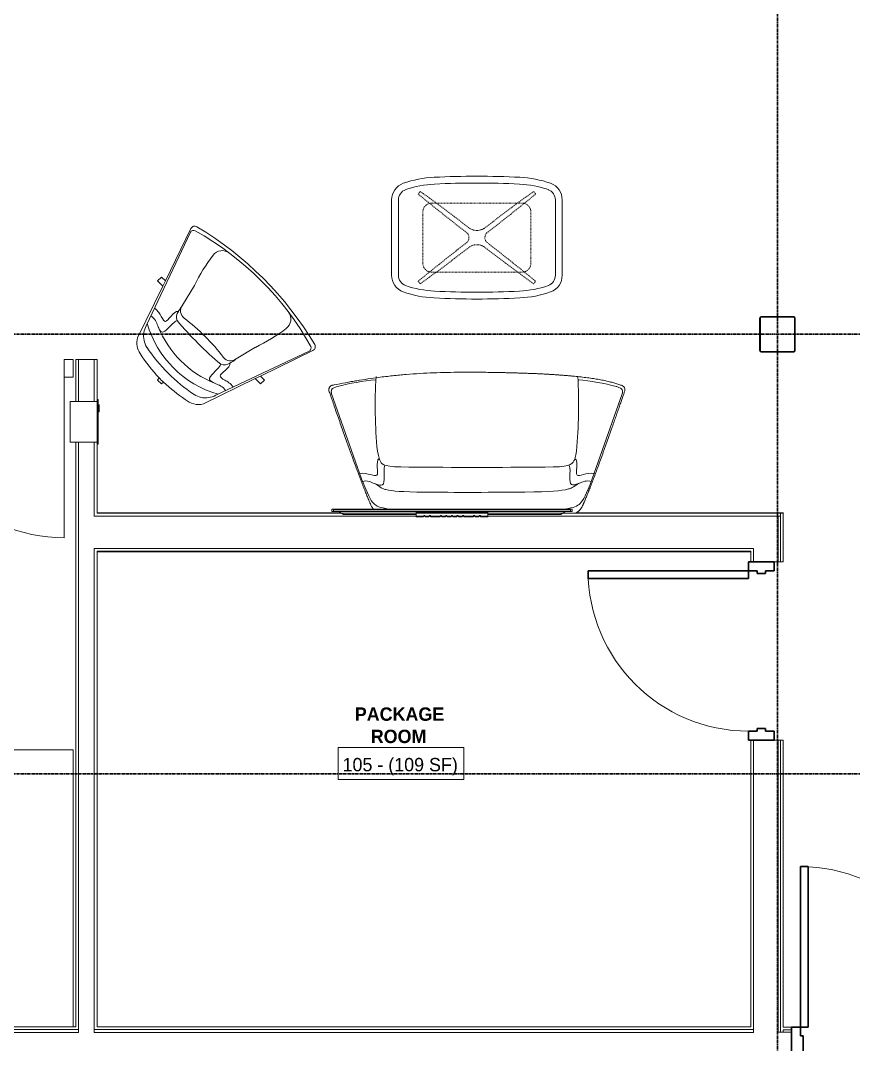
# Model space of a CAD drawing. Header units: inches. Extents: x -4093 to -1777, y 9773 to 12264.
# Drawn here: x -3651.1 to -3464.3, y 11126.5 to 11356.2 of the extents above; entities that cross this region are included whole.
import ezdxf

# ---------------------------------------------------------------- set-up
doc = ezdxf.new("R2010")
doc.units = ezdxf.units.IN
doc.header["$MEASUREMENT"] = 0
doc.linetypes.add('Dash', pattern=[0.25, 0.125, -0.125])
doc.linetypes.add('Grid Line 1_2_', pattern=[0.875, 0.5, -0.125, 0.125, -0.125])
for name, color, linetype, lineweight in [('0-1', 7, 'Continuous', 5), ('0-2', 7, 'Continuous', 9), ('A-AREA-IDEN', 2, 'Continuous', 9), ('A-DOOR-1', 7, 'Continuous', 9), ('A-DOOR-2', 10, 'Continuous', 30), ('A-DOOR-FRAM-1', 10, 'Continuous', 30), ('A-GENM-1', 7, 'Continuous', 9), ('A-GLAZ-CWMG-1', 7, 'Continuous', 9), ('A-WALL-1', 7, 'Continuous', 9), ('A-WALL-2', 250, 'Continuous', 18), ('E-FIRE-1', 7, 'Continuous', 9), ('I-FURN-1', 7, 'Continuous', 9), ('I-FURN-HDLN-1', 7, 'Dash', 9), ('I-WALL-1', 7, 'Continuous', 9), ('S-COLS-1', 7, 'Continuous', 9), ('S-GRID-1', 1, 'Grid Line 1_2_', 30)]:
    doc.layers.add(name, color=color, linetype=linetype, lineweight=lineweight)
doc.styles.add('Century Gothic', font='ufonts.com_century-gothic.ttf', dxfattribs={"height": 3})
doc.styles.add('Century Gothic_B', font='GOTHICB.TTF', dxfattribs={"height": 3})

# ---------------------------------------------------------------- blocks, each defined once
blk = doc.blocks.new('Basic Wall _ INT - W8BØF - _5_8 GYP - 2X8 WOOD_BATT_ - 5_8 GYP_ - ___-2320913-BACKGROUND - 1ST FLOOR')
at = {"layer": 'I-WALL-1'}
blk.add_line((-3633.95, 11237.01), (-3487.3, 11237.01), dxfattribs=at)
blk = doc.blocks.new('Basic Wall _ INT - W8BØF - _5_8 GYP - 2X8 WOOD_BATT_ - 5_8 GYP_ - ___-2320912-BACKGROUND - 1ST FLOOR')
at = {"layer": 'I-WALL-1'}
for p, q in [((-3579.33, 11245.76), (-3633.95, 11245.76)), ((-3480.05, 11245.76), (-3526.47, 11245.76)), ((-3480.05, 11245.81), (-3480.05, 11245.76)), ((-3480.05, 11245.76), (-3480.05, 11245.68)), ((-3480.05, 11245.68), (-3480.05, 11245.64))]:
    blk.add_line(p, q, dxfattribs=at)
blk = doc.blocks.new('Seating-Lounge_Chair-Teknion-BBMC_Metropolitan-R2013 - Lounge Chair-1463097-BACKGROUND - 1ST FLOOR')
at = {"layer": 'I-FURN-1'}
for p, q in [((-0.6, 16.36), (-0.69, 15.74)), ((0.6, 16.36), (-0.6, 16.36)), ((0.68, 15.74), (0.6, 16.36)), ((-10.46, 12.84), (-14.66, 0.64)), ((14.66, 0.64), (10.46, 12.84)), ((-11.03, 9.54), (-18.84, -12.29)), ((11.03, 9.54), (18.84, -12.29)), ((-14.66, 0.64), (-16.34, 0.62)), ((-16.34, 0.62), (-16.34, -0.58)), ((-14.66, 0.64), (-15.08, -0.6)), ((-8.51, 0.55), (-9.74, -4.39)), ((8.51, 0.55), (9.77, -4.5)), ((16.34, 0.62), (14.66, 0.64)), ((14.66, 0.64), (15.08, -0.6)), ((16.34, -0.58), (16.34, 0.62)), ((-15.08, -0.6), (-19.35, -12.99)), ((-16.34, -0.58), (-15.08, -0.6)), ((15.08, -0.6), (16.34, -0.58)), ((19.35, -12.99), (15.08, -0.6))]:
    blk.add_line(p, q, dxfattribs=at)
for centre, radius, start, end in [((-6.64, 10.6), 4.43, 92.8494, 149.6225), ((0.14, -18.2), 33.94, 91.3936, 101.9016), ((-0.03, 0.33), 15.43, 87.321, 92.397), ((0.14, -18.2), 33.94, 77.3677, 89.0817), ((6.64, 10.6), 4.43, 30.3775, 77.955), ((0, -11.03), 22.95, 60.7025, 119.2975), ((-6.62, 8.47), 4.46, 101.0887, 144.9113), ((0.02, -25.42), 39, 78.9113, 101.0887), ((6.62, 8.47), 4.46, 35.0887, 78.9113), ((-5.4, 7.6), 5.96, 144.9113, 161.0887), ((0, -13.43), 23.05, 67.077, 112.923), ((5.4, 7.6), 5.96, 18.9113, 35.0887), ((-6.53, 0.33), 1.99, 82.4293, 173.5707), ((-5.99, 1.79), 2.23, 115.1566, 169.8557), ((0, -78), 82.11, 85.1543, 94.8457), ((0, 49.5), 47.61, 262.4293, 277.51), ((6.53, 0.33), 1.99, 6.4293, 98.9009), ((5.99, 1.79), 2.23, 10.1443, 64.8434), ((26.42, -5.66), 35.49, 167.2304, 169.6334), ((-26.42, -5.66), 35.49, 10.3666, 12.7696), ((29.35, -17.86), 41.36, 160.98, 172.2111), ((-29.36, -17.87), 41.36, 7.7889, 18.8554), ((-18.45, -13.3), 0.949, 161, 255.9502), ((-18.11, -12.55), 0.766, 160.3349, 252.0903), ((0, 51.1), 66.95, 254.0922, 285.9078), ((-9.05, -12.61), 2.59, 172.2111, 262.2111), ((9.04, -12.61), 2.59, 277.7889, 7.7889), ((18.11, -12.55), 0.766, 287.9097, 19.6651), ((18.45, -13.3), 0.949, 284.0498, 19), ((0, 60.44), 76.97, 255.9502, 284.0498)]:
    blk.add_arc(centre, radius, start, end, dxfattribs=at)
for points, knots in [([(-11.85, 7.26), (-10.78, 6.94), (-8.92, 7.91), (-7.24, 8.38), (-7.1, 6.73), (-7.2, 4.55), (-6.94, 3.81)], [0, 0, 0, 0, 0.1414553, 0.2981065, 0.4572853, 0.5889724, 0.5889724, 0.5889724, 0.5889724]), ([(11.85, 7.26), (10.78, 6.94), (8.92, 7.91), (7.24, 8.38), (7.1, 6.73), (7.2, 4.55), (6.94, 3.81)], [0, 0, 0, 0, 0.1414553, 0.2981065, 0.4572853, 0.5889724, 0.5889724, 0.5889724, 0.5889724]), ([(-12.5, 5.44), (-11.48, 5.31), (-9.8, 5.8), (-8.34, 6.13), (-8.64, 4.5), (-8.64, 2.41), (-8.19, 2.19)], [0, 0, 0, 0, 0.1221935, 0.2623978, 0.4124405, 0.5340575, 0.5340575, 0.5340575, 0.5340575]), ([(12.5, 5.44), (11.48, 5.31), (9.8, 5.8), (8.34, 6.13), (8.64, 4.5), (8.64, 2.41), (8.19, 2.19)], [0, 0, 0, 0, 0.1221935, 0.2623978, 0.4124405, 0.5340575, 0.5340575, 0.5340575, 0.5340575])]:
    blk.add_open_spline(points, degree=3, knots=knots, dxfattribs=at)
blk = doc.blocks.new('Seating-Setee-Teknion-BBMC_Metropolitan-R2013 - Lounge Settee-1463093-BACKGROUND - 1ST FLOOR')
at = {"layer": 'I-FURN-1'}
for p, q in [((-32.58, -11.63), (-25.87, 7.43)), ((32.58, -11.63), (25.87, 7.43))]:
    blk.add_line(p, q, dxfattribs=at)
for centre, radius, start, end in [((0, -1564.76), 1569.61, 89.44191, 90.55809), ((81.89, -8.96), 104.71, 174.4123, 183.5877), ((-81.89, -8.96), 104.71, 356.4123, 5.5877), ((-18.28, 35.39), 50.39, 254.9741, 265.0259), ((18.28, 35.39), 50.39, 274.9741, 285.0259)]:
    blk.add_arc(centre, radius, start, end, dxfattribs=at)
for points, knots in [([(-22.06, 15.14), (-22.16, 15.1), (-22.31, 15.02), (-22.5, 14.9), (-22.66, 14.8), (-22.8, 14.68), (-22.93, 14.56), (-23.06, 14.42), (-23.17, 14.29), (-23.28, 14.14), (-23.39, 13.99), (-23.48, 13.83), (-23.58, 13.67), (-23.67, 13.5), (-23.76, 13.32), (-23.84, 13.13), (-23.93, 12.94), (-24.02, 12.75), (-24.13, 12.48), (-24.33, 11.99), (-24.65, 11.23), (-25.05, 10.23), (-25.48, 9.14), (-26.09, 7.57), (-26.74, 5.83), (-27.45, 3.93), (-27.91, 2.67), (-28.28, 1.63), (-28.57, 0.83), (-28.87, 0.01), (-29.26, -1.1), (-29.66, -2.23), (-30.06, -3.35), (-30.33, -4.12), (-30.57, -4.82), (-30.79, -5.44), (-31, -6.05), (-31.21, -6.65), (-31.41, -7.23), (-31.61, -7.81), (-31.8, -8.36), (-31.99, -8.9), (-32.17, -9.42), (-32.34, -9.92), (-32.51, -10.4), (-32.66, -10.85), (-32.81, -11.27), (-32.99, -11.79), (-33.11, -12.14), (-33.18, -12.35)], [0.0467187, 0.0467187, 0.0467187, 0.0467187, 0.0625, 0.0729167, 0.0833333, 0.09375, 0.1041667, 0.1145833, 0.125, 0.1354167, 0.1458333, 0.15625, 0.1666667, 0.1770833, 0.1875, 0.1979167, 0.2083333, 0.21875, 0.2291667, 0.25, 0.2916667, 0.3333333, 0.375, 0.4166667, 0.5, 0.5416667, 0.5833333, 0.6041667, 0.625, 0.6458333, 0.6666667, 0.7083333, 0.7291667, 0.75, 0.765625, 0.78125, 0.796875, 0.8125, 0.828125, 0.84375, 0.859375, 0.875, 0.890625, 0.90625, 0.921875, 0.9375, 0.953125, 0.96875, 1, 1, 1, 1]), ([(-25.87, 7.43), (-24.42, 11.02), (-23.5, 13.12), (-21.81, 13.85), (-19.74, 14.22)], [0, 0, 0, 0, 0.2252068, 0.3990743, 0.3990743, 0.3990743, 0.3990743]), ([(25.87, 7.43), (24.42, 11.02), (23.5, 13.12), (21.81, 13.85), (19.74, 14.22)], [0, 0, 0, 0, 0.2252068, 0.3990743, 0.3990743, 0.3990743, 0.3990743]), ([(33.18, -12.35), (33.08, -12.07), (32.92, -11.6), (32.66, -10.85), (32.39, -10.04), (32, -8.92), (31.31, -6.95), (30.55, -4.76), (29.76, -2.51), (29.26, -1.1), (28.87, 0.01), (28.57, 0.83), (28.28, 1.63), (27.91, 2.67), (27.45, 3.93), (26.74, 5.83), (26.09, 7.57), (25.48, 9.14), (25.05, 10.23), (24.72, 11.06), (24.46, 11.68), (24.24, 12.2), (24.08, 12.6), (23.96, 12.87), (23.92, 12.97), (23.85, 13.11), (23.76, 13.32), (23.66, 13.52), (23.59, 13.65), (23.54, 13.73), (23.46, 13.87), (23.36, 14.03), (23.27, 14.16), (23.23, 14.21), (23.22, 14.23)], [0, 0, 0, 0, 0.0416667, 0.0625, 0.0833333, 0.125, 0.1666667, 0.25, 0.2916667, 0.3333333, 0.3541667, 0.375, 0.3958333, 0.4166667, 0.4583333, 0.5, 0.5833333, 0.625, 0.6666667, 0.7083333, 0.7291667, 0.75, 0.78125, 0.7890625, 0.7929688, 0.796875, 0.8125, 0.828125, 0.8320312, 0.8359375, 0.84375, 0.859375, 0.8671875, 0.8706364, 0.8706364, 0.8706364, 0.8706364]), ([(-23.04, 8.36), (-21.45, 9.43), (-19.2, 10.12), (-14.55, 10.45), (15.42, 10.48), (19.02, 10.17), (21.24, 9.62), (22.71, 8.59)], [0, 0, 0, 0, 0.248898, 1.278682, 2.343766, 3.342718, 3.556847, 3.556847, 3.556847, 3.556847]), ([(-25.7, 8.01), (-24.59, 7.65), (-22.65, 8.61), (-20.89, 9.06), (-20.8, 7.35), (-20.95, 5.09), (-20.7, 4.32)], [0, 0, 0, 0, 0.1414553, 0.2981065, 0.4572853, 0.5889724, 0.5889724, 0.5889724, 0.5889724]), ([(25.7, 8.01), (24.59, 7.66), (22.7, 8.73), (20.88, 9.11), (20.77, 7.39), (20.9, 5.13), (20.64, 4.36)], [0, 0, 0, 0, 0.1441141, 0.3036305, 0.4661544, 0.5996296, 0.5996296, 0.5996296, 0.5996296]), ([(-26.35, 6.19), (-25.32, 6.06), (-23.62, 6.55), (-22.14, 6.89), (-22.44, 5.24), (-22.44, 3.12), (-21.98, 2.9)], [0, 0, 0, 0, 0.1221935, 0.2623978, 0.4124405, 0.5340575, 0.5340575, 0.5340575, 0.5340575]), ([(-22.32, 1.23), (-22.18, 2.42), (-21.62, 4.03), (-20.65, 4.78), (-15.29, 4.78)], [0, 0, 0, 0, 0.1145501, 0.345051, 0.345051, 0.345051, 0.345051]), ([(22.32, 1.23), (21.97, 2.73), (21.62, 4.03), (20.65, 4.78), (15.29, 4.78)], [0, 0, 0, 0, 0.1141086, 0.334486, 0.334486, 0.334486, 0.334486]), ([(26.35, 6.19), (25.31, 6.06), (23.59, 6.56), (22.1, 6.91), (22.4, 5.24), (22.39, 3.1), (21.92, 2.88)], [0, 0, 0, 0, 0.1221935, 0.2623978, 0.4124405, 0.5340575, 0.5340575, 0.5340575, 0.5340575]), ([(-33.18, -12.35), (-33.19, -12.43), (-33.2, -12.58), (-33.19, -12.79), (-33.14, -12.98), (-33.02, -13.24), (-32.79, -13.45), (-32.41, -13.6), (-32.17, -13.63), (-32.04, -13.65)], [0, 0, 0, 0, 0.111111, 0.222222, 0.333333, 0.444444, 0.722222, 0.861111, 1, 1, 1, 1]), ([(-32.58, -11.63), (-32.7, -11.97), (-32.7, -12.77), (-32.13, -13), (-31.35, -13.27)], [0, 0, 0, 0, 0.0494276, 0.1116388, 0.1116388, 0.1116388, 0.1116388]), ([(-32.04, -13.65), (-31.77, -13.75), (-31.2, -13.96), (-30.25, -14.24), (-29.37, -14.46), (-28.61, -14.63), (-28.03, -14.74), (-27.42, -14.86), (-26.79, -14.97), (-26.14, -15.07), (-25.47, -15.17), (-24.79, -15.26), (-24.08, -15.35), (-23.36, -15.44), (-22.63, -15.52), (-21.88, -15.59), (-21.12, -15.67), (-20.34, -15.73), (-19.56, -15.8), (-18.76, -15.86), (-17.95, -15.92), (-17.14, -15.97), (-16.32, -16.02), (-15.49, -16.07), (-14.65, -16.12), (-13.81, -16.16), (-12.96, -16.2), (-12.12, -16.23), (-11.26, -16.26), (-10.41, -16.29), (-9.56, -16.32), (-8.71, -16.35), (-7.85, -16.37), (-7, -16.39), (-5.88, -16.42), (-4.48, -16.45), (-2.82, -16.47), (-1.19, -16.49), (0.95, -16.51), (3.58, -16.51), (6.67, -16.47), (10.75, -16.35), (14.8, -16.11), (18.91, -15.72), (21.79, -15.38), (24.46, -15.01), (26.51, -14.68), (28.17, -14.39), (29.87, -14.08), (31.16, -13.83), (32.04, -13.65)], [0, 0, 0, 0, 0.02381, 0.047619, 0.071429, 0.083333, 0.095238, 0.107143, 0.119048, 0.130952, 0.142857, 0.154762, 0.166667, 0.178571, 0.190476, 0.202381, 0.214286, 0.22619, 0.238095, 0.25, 0.261905, 0.27381, 0.285714, 0.297619, 0.309524, 0.321429, 0.333333, 0.345238, 0.357143, 0.369048, 0.380952, 0.392857, 0.404762, 0.416667, 0.428571, 0.452381, 0.47619, 0.5, 0.52381, 0.571429, 0.619048, 0.666667, 0.761905, 0.809524, 0.857143, 0.892857, 0.928571, 0.946429, 0.964286, 1, 1, 1, 1]), ([(32.58, -11.63), (32.7, -11.97), (32.7, -12.77), (32.13, -13), (31.35, -13.27)], [0, 0, 0, 0, 0.0494276, 0.1116388, 0.1116388, 0.1116388, 0.1116388]), ([(32.04, -13.65), (32.14, -13.64), (32.34, -13.61), (32.58, -13.53), (32.78, -13.43), (32.94, -13.3), (33.06, -13.15), (33.14, -12.99), (33.17, -12.86), (33.19, -12.76), (33.2, -12.61), (33.2, -12.47), (33.18, -12.35)], [0, 0, 0, 0, 0.111111, 0.222222, 0.333333, 0.444444, 0.555556, 0.666667, 0.75, 0.791667, 0.833333, 1, 1, 1, 1])]:
    blk.add_open_spline(points, degree=3, knots=knots, dxfattribs=at)
blk = doc.blocks.new('Table-Coffee-Teknion-STRTC_Cover-R2014 - 38_25_ w x 27_5_ d x 15_ h-1463095-BACKGROUND - 1ST FLOOR')
at = {"layer": 'I-FURN-1'}
for p, q in [((-19.13, 8.44), (-19.13, -8.44)), ((-17.6, -8.44), (-17.6, 8.44)), ((17.61, 8.44), (17.61, -8.44)), ((19.14, -8.44), (19.14, 8.44))]:
    blk.add_line(p, q, dxfattribs=at)
for centre, radius, start, end in [((-15.12, 8.44), 4.01, 110.5555, 180), ((-8.29, -11.95), 25.51, 92.9641, 108.8407), ((-8.29, -11.95), 23.99, 92.9641, 108.7807), ((0, -172), 185.78, 90, 92.9641), ((0, -172), 184.25, 90, 92.9641), ((0, -172), 185.78, 87.0323, 90), ((0, -172), 184.25, 87.0323, 90), ((8.3, -11.95), 23.99, 71.2186, 87.0323), ((8.3, -11.95), 25.51, 71.1589, 87.0323), ((15.13, 8.44), 4, 359.9946, 69.4552), ((-15.12, 8.44), 2.48, 111.0265, 180), ((15.13, 8.44), 2.48, 359.9932, 68.9871), ((-15.12, -8.44), 4.01, 180, 249.4445), ((-15.12, -8.44), 2.48, 180, 248.9735), ((15.13, -8.44), 2.48, 291.0129, 0.0068), ((15.13, -8.44), 4, 290.5448, 0.0054), ((-8.29, 11.95), 23.99, 251.2193, 267.0359), ((8.3, 11.95), 23.99, 272.9677, 288.7814), ((-8.29, 11.95), 25.51, 251.1593, 267.0359), ((0, 172), 185.78, 267.0359, 270), ((0, 172), 184.25, 267.0359, 270), ((0, 172), 184.25, 270, 272.9677), ((0, 172), 185.78, 270, 272.9677), ((8.3, 11.95), 25.51, 272.9677, 288.8411)]:
    blk.add_arc(centre, radius, start, end, dxfattribs=at)
at = {"layer": 'I-FURN-HDLN-1'}
for p, q in [((10.12, 7.75), (-10.13, 7.75)), ((-12.13, 5.75), (-12.13, -5.75)), ((12.12, -5.75), (12.12, 5.75)), ((-10.13, -7.75), (10.12, -7.75))]:
    blk.add_line(p, q, dxfattribs=at)
for centre, radius, start, end in [((0, 0), 16.4, 140.7947, 143.46), ((0, 0), 16.4, 36.5401, 39.2054), ((-10.13, 5.75), 2, 90, 180), ((10.12, 5.75), 2, 360, 90), ((-10.13, -5.75), 2, 180, 270), ((10.12, -5.75), 2, 270, 0), ((0, 0), 16.4, 216.5921, 219.2054), ((0, 0), 16.4, 320.7947, 323.408)]:
    blk.add_arc(centre, radius, start, end, dxfattribs=at)
for centre, major_axis, ratio, start_param, end_param in [((391.48, 506.34), (408.73, 493.23), 0.984192, 3.149955, 3.172178), ((-254.7, -331.68), (136.06, 396.91), 0.982649, 5.959327, 5.992944), ((258.04, -329.74), (-241.21, 343.03), 0.984234, 0.012239, 0.045876), ((-395.08, 498.59), (-555.38, 314.75), 0.981702, 2.753798, 2.776099), ((-3.19, 0), (0, 1.45), 0.9728, 3.874672, 5.516455), ((3.19, 0), (0, 1.45), 0.972829, 0.767014, 2.408864), ((385.31, -487), (-532.66, 322.94), 0.982107, 5.924783, 5.947556), ((-258.76, 330.7), (-241.87, 344.05), 0.984234, 3.154, 3.187539), ((254, 330.71), (136.08, 395.63), 0.98266, 2.818715, 2.85243), ((-381.98, -493.65), (400.12, 479.77), 0.984186, 0.010484, 0.033189)]:
    blk.add_ellipse(centre, major_axis=major_axis, ratio=ratio, start_param=start_param, end_param=end_param, dxfattribs=at)
for points in [[(-1.59, 2.05), (-1.52, 1.99), (-1.39, 1.92), (-1.23, 1.85), (-1.1, 1.8), (-0.96, 1.75), (-0.83, 1.71), (-0.69, 1.67), (-0.56, 1.64), (-0.42, 1.62), (-0.27, 1.61), (-0.13, 1.59), (0, 1.59), (0.14, 1.59), (0.28, 1.61), (0.42, 1.62), (0.56, 1.64), (0.69, 1.67), (0.83, 1.71), (0.96, 1.75), (1.09, 1.8), (1.22, 1.85), (1.39, 1.92), (1.51, 1.99), (1.59, 2.05)], [(1.59, -2.05), (1.52, -1.99), (1.39, -1.92), (1.22, -1.85), (1.1, -1.8), (0.96, -1.75), (0.83, -1.71), (0.69, -1.67), (0.56, -1.64), (0.42, -1.62), (0.27, -1.61), (0.13, -1.59), (0, -1.59), (-0.14, -1.59), (-0.28, -1.61), (-0.42, -1.62), (-0.56, -1.64), (-0.69, -1.67), (-0.83, -1.71), (-0.96, -1.75), (-1.1, -1.8), (-1.22, -1.85), (-1.39, -1.92), (-1.52, -1.99), (-1.59, -2.05)]]:
    blk.add_open_spline(points, degree=3, knots=[0, 0, 0, 0, 0.083333, 0.125, 0.166667, 0.208333, 0.25, 0.291667, 0.333333, 0.375, 0.416667, 0.458333, 0.5, 0.541667, 0.583333, 0.625, 0.666667, 0.708333, 0.75, 0.791667, 0.833333, 0.875, 0.916667, 1, 1, 1, 1], dxfattribs=at)
blk = doc.blocks.new('STOREFRONT DOOR - ALUM_ STILE W_ GLASS INSET-2189326-BACKGROUND - 1ST FLOOR')
at = {"layer": 'A-DOOR-1'}
blk.add_line((-18, 2), (-18, 38), dxfattribs=at)
blk.add_arc((-18, 2), 36, 0, 90, dxfattribs=at)
blk = doc.blocks.new('L-shaped_office_desk_18130 - Desk office-1854579-BACKGROUND - 1ST FLOOR')
at = {"layer": 'I-FURN-1'}
for p, q in [((-27.56, 11.81), (27.56, 11.81)), ((-27.56, -11.81), (-27.56, 11.81)), ((27.56, -50.31), (27.56, 11.81)), ((-10.63, 8.15), (-4.33, 8.15)), ((-11.42, 5.19), (-20.28, 3.94)), ((-11.42, 5.19), (-3.54, 5.19)), ((5.31, 3.94), (-3.54, 5.19)), ((-20.28, 3.94), (-20.28, 2.95)), ((-20.28, 3.94), (-19.49, 3.94)), ((-19.49, 2.95), (-20.28, 2.95)), ((-20.28, 2.95), (-20.28, 2.87)), ((-20.28, 2.95), (-19.49, 2.95)), ((-19.49, 2.87), (-20.28, 2.87)), ((4.53, 3.94), (-19.49, 3.94)), ((-19.49, 3.94), (4.53, 3.94)), ((4.53, 2.95), (-19.49, 2.95)), ((-19.49, 2.95), (4.53, 2.95)), ((4.53, 2.87), (-19.49, 2.87)), ((4.53, 3.94), (5.31, 3.94)), ((5.31, 2.95), (4.53, 2.95)), ((4.53, 2.95), (5.31, 2.95)), ((5.31, 2.87), (4.53, 2.87)), ((5.31, 2.95), (5.31, 3.94)), ((5.31, 2.87), (5.31, 2.95)), ((-10.63, 0.54), (-4.33, 0.54)), ((9.84, -11.81), (-27.56, -11.81)), ((9.84, -11.81), (9.84, -50.31))]:
    blk.add_line(p, q, dxfattribs=at)
at = {"layer": 'I-FURN-1', "flags": 128}
blk.add_lwpolyline([(-11.42, 1.27), (-8.79, 1.27), (-6.17, 1.27), (-3.54, 1.27)], dxfattribs=at)
at = {"layer": 'I-FURN-1'}
for centre, start, end in [((-10.63, 1.33), 183.8599, 270), ((-4.33, 1.33), 270, 356.1401)]:
    blk.add_arc(centre, 0.789, start, end, dxfattribs=at)
for points, knots in [([(-10.83, 7.61), (-10.84, 7.58), (-10.88, 7.49), (-10.94, 7.24), (-11.02, 6.77), (-11.11, 6.04), (-11.16, 5.47), (-11.18, 5.23)], [0.7, 0.7, 0.7, 0.7, 0.725, 0.75, 0.8, 0.85, 0.8804678, 0.8804678, 0.8804678, 0.8804678]), ([(-10.87, 7.7), (-10.89, 7.61), (-10.94, 7.36), (-11, 6.97), (-11.04, 6.64), (-11.05, 6.57)], [0.71946727, 0.71946727, 0.71946727, 0.71946727, 0.75, 0.8, 0.81326457, 0.81326457, 0.81326457, 0.81326457]), ([(-10.14, 6.74), (-10.17, 6.85), (-10.24, 7.07), (-10.33, 7.37), (-10.43, 7.62), (-10.53, 7.8), (-10.61, 7.85), (-10.68, 7.83), (-10.73, 7.78), (-10.77, 7.73), (-10.8, 7.67), (-10.82, 7.63), (-10.83, 7.61)], [0.35, 0.35, 0.35, 0.35, 0.4, 0.45, 0.5, 0.55, 0.6, 0.625, 0.65, 0.675, 0.6875, 0.7, 0.7, 0.7, 0.7]), ([(-10.33, 7.67), (-10.35, 7.72), (-10.38, 7.81), (-10.45, 7.96), (-10.5, 8.05), (-10.53, 8.09)], [0.45, 0.45, 0.45, 0.45, 0.475, 0.5, 0.55, 0.55, 0.55, 0.55]), ([(-9.45, 5.19), (-9.47, 5.26), (-9.5, 5.39), (-9.54, 5.55), (-9.57, 5.66), (-9.6, 5.76), (-9.65, 5.86), (-9.69, 5.97), (-9.76, 6.09), (-9.83, 6.2), (-9.89, 6.33), (-9.96, 6.49), (-10.04, 6.73), (-10.14, 7.05), (-10.2, 7.27), (-10.24, 7.37)], [0, 0, 0, 0, 0.025, 0.05, 0.0625, 0.075, 0.1, 0.125, 0.15, 0.2, 0.225, 0.25, 0.3, 0.35, 0.4, 0.4, 0.4, 0.4]), ([(-6.3, 7.23), (-6.3, 7.18), (-6.41, 7.08), (-6.81, 6.99), (-7.27, 6.95), (-7.69, 6.95), (-8.08, 6.99), (-8.4, 7.05), (-8.61, 7.13), (-8.66, 7.2), (-8.66, 7.23)], [-1, -1, -1, -1, -0.833333, -0.666667, -0.555556, -0.444444, -0.333333, -0.222222, -0.111111, 0, 0, 0, 0]), ([(-6.51, 7.08), (-6.53, 7.08), (-6.64, 7.11), (-6.88, 7.16), (-7.27, 7.19), (-7.69, 7.19), (-8.08, 7.16), (-8.33, 7.11), (-8.43, 7.08), (-8.45, 7.08)], [-0.8071399, -0.8071399, -0.8071399, -0.8071399, -0.7777778, -0.6666667, -0.5555556, -0.4444444, -0.3333333, -0.2222222, -0.1929603, -0.1929603, -0.1929603, -0.1929603]), ([(-5.51, 5.19), (-5.5, 5.24), (-5.46, 5.34), (-5.42, 5.43), (-5.39, 5.48), (-5.36, 5.54), (-5.31, 5.6), (-5.27, 5.68), (-5.22, 5.76), (-5.17, 5.84), (-5.12, 5.93), (-5.07, 6.03), (-5, 6.18), (-4.92, 6.42), (-4.82, 6.74), (-4.72, 7.07), (-4.63, 7.37), (-4.53, 7.62), (-4.43, 7.8), (-4.35, 7.85), (-4.28, 7.83), (-4.23, 7.78), (-4.19, 7.73), (-4.16, 7.67), (-4.13, 7.6), (-4.08, 7.49), (-4.02, 7.24), (-3.94, 6.77), (-3.85, 6.04), (-3.8, 5.47), (-3.78, 5.23)], [0, 0, 0, 0, 0.025, 0.05, 0.0625, 0.075, 0.1, 0.125, 0.15, 0.175, 0.2, 0.225, 0.25, 0.3, 0.35, 0.4, 0.45, 0.5, 0.55, 0.6, 0.625, 0.65, 0.675, 0.6875, 0.7, 0.725, 0.75, 0.8, 0.85, 0.8804678, 0.8804678, 0.8804678, 0.8804678]), ([(-4.72, 7.37), (-4.76, 7.27), (-4.82, 7.05), (-4.92, 6.73), (-5, 6.49), (-5.07, 6.33), (-5.13, 6.2), (-5.2, 6.09), (-5.27, 5.97), (-5.31, 5.86), (-5.36, 5.76), (-5.39, 5.66), (-5.42, 5.55), (-5.46, 5.39), (-5.5, 5.26), (-5.51, 5.19)], [0.6, 0.6, 0.6, 0.6, 0.65, 0.7, 0.75, 0.775, 0.8, 0.85, 0.875, 0.9, 0.925, 0.9375, 0.95, 0.975, 1, 1, 1, 1]), ([(-4.43, 8.09), (-4.46, 8.05), (-4.51, 7.96), (-4.58, 7.81), (-4.61, 7.72), (-4.63, 7.67)], [0.45, 0.45, 0.45, 0.45, 0.5, 0.525, 0.55, 0.55, 0.55, 0.55]), ([(-3.91, 6.53), (-3.92, 6.61), (-3.95, 6.87), (-3.98, 7.1), (-4, 7.23)], [0.18390386, 0.18390386, 0.18390386, 0.18390386, 0.2, 0.23381362, 0.23381362, 0.23381362, 0.23381362]), ([(-11.1, 6.15), (-11.11, 6.07), (-11.11, 5.99), (-11.12, 5.89), (-11.12, 5.89)], [0.83751092, 0.83751092, 0.83751092, 0.83751092, 0.85, 0.85096797, 0.85096797, 0.85096797, 0.85096797]), ([(-9.45, 5.19), (-9.47, 5.24), (-9.5, 5.34), (-9.54, 5.43), (-9.57, 5.48), (-9.6, 5.54), (-9.65, 5.6), (-9.69, 5.68), (-9.74, 5.76), (-9.79, 5.84), (-9.84, 5.93), (-9.89, 6.03), (-9.96, 6.18), (-10.04, 6.42), (-10.1, 6.63), (-10.14, 6.74)], [0, 0, 0, 0, 0.025, 0.05, 0.0625, 0.075, 0.1, 0.125, 0.15, 0.175, 0.2, 0.225, 0.25, 0.3, 0.35, 0.35, 0.35, 0.35]), ([(-3.84, 5.89), (-3.84, 5.89), (-3.85, 5.99), (-3.86, 6.07), (-3.86, 6.15)], [0.14903203, 0.14903203, 0.14903203, 0.14903203, 0.15, 0.16263266, 0.16263266, 0.16263266, 0.16263266])]:
    blk.add_open_spline(points, degree=3, knots=knots, dxfattribs=at)
for points in [[(-10.63, 8.15), (-10.66, 8.15), (-10.73, 8.11), (-10.79, 7.95), (-10.83, 7.84)], [(-10.53, 8.09), (-10.56, 8.13), (-10.6, 8.15), (-10.63, 8.15)], [(-10.24, 7.37), (-10.27, 7.48), (-10.3, 7.58), (-10.33, 7.67)], [(-8.66, 7.23), (-8.66, 7.26), (-8.61, 7.32), (-8.4, 7.4), (-8.08, 7.47), (-7.69, 7.5), (-7.27, 7.5), (-6.88, 7.47), (-6.56, 7.4), (-6.35, 7.32), (-6.3, 7.26), (-6.3, 7.23)], [(-4.63, 7.67), (-4.66, 7.58), (-4.69, 7.48), (-4.72, 7.37)], [(-4.33, 8.15), (-4.36, 8.15), (-4.4, 8.13), (-4.43, 8.09)], [(-4.04, 7.41), (-4.07, 7.59), (-4.13, 7.87), (-4.23, 8.11), (-4.3, 8.15), (-4.33, 8.15)], [(-11.34, 2.91), (-11.36, 2.41), (-11.39, 1.87), (-11.42, 1.27)], [(-3.62, 2.91), (-3.6, 2.41), (-3.57, 1.87), (-3.54, 1.27)]]:
    blk.add_open_spline(points, degree=3, dxfattribs=at)
blk = doc.blocks.new('HOLLOW METAL - HM - WOOD LEAF - 3-0 x 7-0-2191983-BACKGROUND - 1ST FLOOR')
at = {"layer": 'A-DOOR-1'}
blk.add_arc((18, 4.375), 36, 90, 180, dxfattribs=at)
at = {"layer": 'A-DOOR-2'}
for p, q in [((18, 40.375), (16.25, 40.375)), ((16.25, 40.375), (16.25, 4.375)), ((18, 4.375), (18, 40.375)), ((16.25, 4.375), (18, 4.375))]:
    blk.add_line(p, q, dxfattribs=at)
at = {"layer": 'A-DOOR-FRAM-1'}
for p, q in [((-18, 4.375), (-20, 4.375)), ((-20, 4.375), (-20, -1.375)), ((-18, 2.4375), (-18, 4.375)), ((-17.375, 2.4375), (-18, 2.4375)), ((-17.375, 0.5625), (-17.375, 2.4375)), ((18, 2.4375), (17.375, 2.4375)), ((17.375, 2.4375), (17.375, 0.5625)), ((18, 4.375), (18, 2.4375)), ((20, 4.375), (18, 4.375)), ((20, -1.375), (20, 4.375)), ((-18, -1.375), (-18, 0.5625)), ((-18, 0.5625), (-17.375, 0.5625)), ((17.375, 0.5625), (18, 0.5625)), ((18, 0.5625), (18, -1.375)), ((-20, -1.375), (-18, -1.375)), ((18, -1.375), (20, -1.375))]:
    blk.add_line(p, q, dxfattribs=at)
blk = doc.blocks.new('HOLLOW METAL - HM - METAL LEAF - 1HR - 3-0 x 7-0-2191982-BACKGROUND - 1ST FLOOR')
at = {"layer": 'A-DOOR-1'}
blk.add_arc((18, -4.4375), 36, 180, 270, dxfattribs=at)
at = {"layer": 'A-DOOR-2'}
for p, q in [((16.25, -4.4375), (18, -4.4375)), ((16.25, -40.4375), (16.25, -4.4375)), ((18, -4.4375), (18, -40.4375)), ((18, -40.4375), (16.25, -40.4375))]:
    blk.add_line(p, q, dxfattribs=at)
at = {"layer": 'A-DOOR-FRAM-1'}
for p, q in [((-20, 3.5625), (-18, 3.5625)), ((-20, -4.4375), (-20, 3.5625)), ((-18, 3.5625), (-18, 1.625)), ((18, 3.5625), (20, 3.5625)), ((18, 1.625), (18, 3.5625)), ((20, 3.5625), (20, -4.4375)), ((-18, 1.625), (-17.375, 1.625)), ((-17.375, 1.625), (-17.375, -2.5)), ((17.375, 1.625), (18, 1.625)), ((17.375, -2.5), (17.375, 1.625)), ((-18, -4.4375), (-20, -4.4375)), ((-18, -2.5), (-18, -4.4375)), ((-17.375, -2.5), (-18, -2.5)), ((18, -2.5), (17.375, -2.5)), ((18, -4.4375), (18, -2.5)), ((20, -4.4375), (18, -4.4375))]:
    blk.add_line(p, q, dxfattribs=at)
blk = doc.blocks.new('Rectangular Mullion - 2_ x 4_ - EXTERIOR-2140860-BACKGROUND - 1ST FLOOR')
at = {"layer": 'A-GLAZ-CWMG-1'}
for p, q in [((0, 2), (-2, 2)), ((-2, 2), (-2, -2)), ((0, -2), (0, 2)), ((-2, -2), (0, -2))]:
    blk.add_line(p, q, dxfattribs=at)
blk = doc.blocks.new('Sony TV - Sony TV-2182322-BACKGROUND - 1ST FLOOR')
at = {"layer": 'A-GENM-1'}
for p, q in [((-16.94, -1.6), (-16.94, -2.14)), ((-16.59, -1.6), (-16.94, -1.6)), ((-16.94, -2.14), (-16.59, -2.14)), ((36.59, -1.6), (-16.59, -1.6)), ((-16.59, -1.6), (-16.59, -1.99)), ((-16.59, -2.14), (-16.59, -1.6)), ((36.59, -1.6), (-16.59, -1.6)), ((-16.59, -1.6), (-16.59, -2.14)), ((-16.59, -1.99), (36.59, -1.99)), ((36.59, -1.99), (-16.59, -1.99)), ((-16.59, -1.99), (-16.59, -2.14)), ((-16.59, -2.14), (36.59, -2.14)), ((-16.59, -2.14), (36.59, -2.14)), ((-14.39, -0.91), (-15.39, -1.61)), ((-15.39, -1.61), (1.97, -1.61)), ((1.97, -0.91), (-14.39, -0.91)), ((3.59, -0.41), (1.97, -0.41)), ((1.97, -0.41), (1.97, -1.38)), ((1.97, -1.61), (1.97, -0.91)), ((1.97, -1.38), (18.05, -1.38)), ((4.84, -0.41), (3.97, -0.41)), ((7.33, -0.41), (5.21, -0.41)), ((8.57, -0.41), (7.7, -0.41)), ((8.66, -2.14), (8.63, -2.14)), ((8.75, -2.14), (8.66, -2.14)), ((9.82, -0.41), (8.95, -0.41)), ((10.32, -2.14), (10.01, -2.14)), ((11.06, -0.41), (10.19, -0.41)), ((10.64, -2.14), (10.32, -2.14)), ((11.02, -2.14), (10.64, -2.14)), ((11.54, -2.14), (11.11, -2.14)), ((12.31, -0.41), (11.44, -0.41)), ((11.65, -2.14), (11.54, -2.14)), ((11.73, -2.14), (11.65, -2.14)), ((12.1, -2.14), (11.73, -2.14)), ((14.8, -0.41), (12.68, -0.41)), ((16.05, -0.41), (15.17, -0.41)), ((18.05, -0.41), (16.42, -0.41)), ((18.05, -1.38), (18.05, -0.41)), ((34.38, -0.91), (18.05, -0.91)), ((18.05, -0.91), (18.05, -1.61)), ((18.05, -1.61), (35.38, -1.61)), ((35.38, -1.61), (34.38, -0.91)), ((36.59, -1.99), (36.59, -1.6)), ((36.94, -1.6), (36.59, -1.6)), ((36.59, -1.6), (36.59, -2.14)), ((36.59, -2.14), (36.59, -1.6)), ((36.59, -2.14), (36.59, -1.99)), ((36.59, -2.14), (36.94, -2.14)), ((36.94, -2.14), (36.94, -1.6))]:
    blk.add_line(p, q, dxfattribs=at)
at = {"layer": 'A-GENM-1', "flags": 128}
for points in [[(3.97, -0.41), (3.96, -0.48), (3.95, -0.54), (3.93, -0.6), (3.9, -0.66), (3.87, -0.7), (3.84, -0.73), (3.8, -0.74), (3.76, -0.74), (3.72, -0.73), (3.68, -0.7), (3.65, -0.66), (3.63, -0.6), (3.61, -0.54), (3.6, -0.48), (3.59, -0.41)], [(5.21, -0.41), (5.21, -0.48), (5.19, -0.54), (5.18, -0.6), (5.15, -0.66), (5.12, -0.7), (5.08, -0.73), (5.04, -0.74), (5, -0.74), (4.97, -0.73), (4.93, -0.7), (4.9, -0.66), (4.87, -0.6), (4.85, -0.54), (4.84, -0.48), (4.84, -0.41)], [(7.7, -0.41), (7.7, -0.48), (7.69, -0.54), (7.67, -0.6), (7.64, -0.66), (7.61, -0.7), (7.57, -0.73), (7.53, -0.74), (7.5, -0.74), (7.46, -0.73), (7.42, -0.7), (7.39, -0.66), (7.36, -0.6), (7.34, -0.54), (7.33, -0.48), (7.33, -0.41)], [(8.95, -0.41), (8.94, -0.48), (8.93, -0.54), (8.91, -0.6), (8.89, -0.66), (8.85, -0.7), (8.82, -0.73), (8.78, -0.74), (8.74, -0.74), (8.7, -0.73), (8.67, -0.7), (8.64, -0.66), (8.61, -0.6), (8.59, -0.54), (8.58, -0.48), (8.57, -0.41)], [(9.91, -2.14), (9.9, -2.14), (9.86, -2.14), (9.81, -2.14), (9.75, -2.14), (9.67, -2.14), (9.57, -2.14), (9.47, -2.14), (9.37, -2.14), (9.28, -2.14), (9.18, -2.14), (9.1, -2.14), (9.03, -2.14), (8.98, -2.14), (8.95, -2.14), (8.94, -2.14)], [(10.19, -0.41), (10.19, -0.48), (10.18, -0.54), (10.16, -0.6), (10.13, -0.66), (10.1, -0.7), (10.06, -0.73), (10.03, -0.74), (9.99, -0.74), (9.95, -0.73), (9.91, -0.7), (9.88, -0.66), (9.85, -0.6), (9.83, -0.54), (9.82, -0.48), (9.82, -0.41)], [(11.44, -0.41), (11.43, -0.48), (11.42, -0.54), (11.4, -0.6), (11.38, -0.66), (11.34, -0.7), (11.31, -0.73), (11.27, -0.74), (11.23, -0.74), (11.19, -0.73), (11.16, -0.7), (11.13, -0.66), (11.1, -0.6), (11.08, -0.54), (11.07, -0.48), (11.06, -0.41)], [(12.68, -0.41), (12.68, -0.48), (12.67, -0.54), (12.65, -0.6), (12.62, -0.66), (12.59, -0.7), (12.55, -0.73), (12.52, -0.74), (12.48, -0.74), (12.44, -0.73), (12.4, -0.7), (12.37, -0.66), (12.35, -0.6), (12.33, -0.54), (12.31, -0.48), (12.31, -0.41)], [(15.17, -0.41), (15.17, -0.48), (15.16, -0.54), (15.14, -0.6), (15.11, -0.66), (15.08, -0.7), (15.05, -0.73), (15.01, -0.74), (14.97, -0.74), (14.93, -0.73), (14.89, -0.7), (14.86, -0.66), (14.84, -0.6), (14.82, -0.54), (14.8, -0.48), (14.8, -0.41)], [(16.42, -0.41), (16.42, -0.48), (16.4, -0.54), (16.38, -0.6), (16.36, -0.66), (16.33, -0.7), (16.29, -0.73), (16.25, -0.74), (16.21, -0.74), (16.18, -0.73), (16.14, -0.7), (16.11, -0.66), (16.08, -0.6), (16.06, -0.54), (16.05, -0.48), (16.05, -0.41)]]:
    blk.add_lwpolyline(points, dxfattribs=at)
at = {"layer": 'A-GENM-1'}
for points, knots in [([(8.63, -2.14), (8.5, -2.14), (8.3, -2.14), (7.99, -2.14), (7.96, -2.14)], [0, 0, 0, 0, 0.01859879, 0.03620202, 0.03620202, 0.03620202, 0.03620202]), ([(8.78, -2.14), (8.78, -2.14), (8.77, -2.14), (8.76, -2.14), (8.75, -2.14)], [0.062619593, 0.062619593, 0.062619593, 0.062619593, 0.068476371, 0.072023558, 0.072023558, 0.072023558, 0.072023558])]:
    blk.add_open_spline(points, degree=3, knots=knots, dxfattribs=at)
blk.add_open_spline([(7.96, -2.14), (7.96, -2.14), (7.96, -2.14), (7.96, -2.14)], degree=3, dxfattribs=at)
blk = doc.blocks.new('104416 - Fire Extinguishers - Wall - Class A - Light - 2A-2205595-BACKGROUND - 1ST FLOOR')
at = {"layer": 'E-FIRE-1'}
for p, q in [((13.19, 2.63), (13.19, 2.37)), ((23.19, 2.63), (13.19, 2.63)), ((13.19, 2.63), (23.19, 2.63)), ((13.19, 2.63), (13.19, 2.37)), ((23.19, 2.37), (13.19, 2.37)), ((13.63, -3.62), (13.63, 2.37)), ((14.41, 2.88), (14.44, 2.88)), ((14.41, 2.63), (14.41, 2.88)), ((14.44, 2.88), (14.84, 2.88)), ((14.44, 2.63), (14.44, 2.88)), ((14.84, 2.88), (15.03, 2.88)), ((14.84, 2.63), (14.84, 2.88)), ((15.03, 2.88), (15.11, 2.88)), ((15.03, 2.63), (15.03, 2.88)), ((15.11, 2.88), (15.24, 2.88)), ((15.11, 2.63), (15.11, 2.88)), ((15.24, 2.88), (15.51, 2.88)), ((15.24, 2.63), (15.24, 2.88)), ((15.51, 2.88), (15.73, 2.88)), ((15.51, 2.63), (15.51, 2.88)), ((15.73, 2.88), (15.87, 2.88)), ((15.73, 2.63), (15.73, 2.88)), ((15.87, 2.88), (15.91, 2.88)), ((15.87, 2.63), (15.87, 2.88)), ((15.91, 2.88), (15.94, 2.88)), ((15.91, 2.63), (15.91, 2.88)), ((15.94, 2.63), (15.94, 2.88)), ((22.75, 2.37), (22.75, -3.62)), ((23.19, 2.37), (23.19, 2.63)), ((23.19, 2.37), (23.19, 2.63)), ((22.75, -3.62), (13.63, -3.62))]:
    blk.add_line(p, q, dxfattribs=at)
blk = doc.blocks.new('CTR - 1st Phase - Common Walls_rvt-1-BACKGROUND - 1ST FLOOR')
at = {"layer": 'A-WALL-1'}
for p, q in [((-3633.95, 11280.16), (-3638.7, 11280.16)), ((-3638.7, 11280.16), (-3638.7, 11270.73)), ((-3633.95, 11271.16), (-3633.95, 11280.16)), ((-3638.7, 11261.6), (-3638.7, 11130.44)), ((-3633.95, 11245.64), (-3633.95, 11261.16)), ((-3633.95, 11130.44), (-3633.95, 11237.14))]:
    blk.add_line(p, q, dxfattribs=at)
at = {"layer": 'A-WALL-2'}
for p, q in [((-3638.07, 11280.16), (-3638.07, 11270.73)), ((-3634.57, 11280.16), (-3634.57, 11270.73)), ((-3638.07, 11261.6), (-3638.07, 11130.44)), ((-3634.57, 11261.6), (-3634.57, 11245.01)), ((-3634.57, 11245.01), (-3633.95, 11245.01)), ((-3633.95, 11245.01), (-3481.17, 11245.01)), ((-3481.17, 11245.01), (-3480.67, 11245.01)), ((-3481.17, 11245.01), (-3480.67, 11245.01)), ((-3481.17, 11245.01), (-3481.17, 11237.76)), ((-3480.67, 11245.64), (-3480.67, 11245.01)), ((-3480.67, 11245.01), (-3480.67, 11237.14)), ((-3634.57, 11237.76), (-3633.95, 11237.76)), ((-3634.57, 11237.76), (-3634.57, 11130.44)), ((-3633.95, 11237.76), (-3486.67, 11237.76)), ((-3486.67, 11237.76), (-3486.67, 11237.14)), ((-3486.67, 11237.14), (-3486.67, 11234.76)), ((-3481.17, 11237.76), (-3481.17, 11237.14)), ((-3481.17, 11237.14), (-3481.17, 11234.76)), ((-3480.67, 11237.14), (-3480.67, 11234.76)), ((-3486.67, 11194.76), (-3486.67, 11129.81)), ((-3481.17, 11194.76), (-3481.17, 11129.25)), ((-3480.67, 11194.76), (-3480.67, 11129.25)), ((-3638.07, 11129.81), (-3823.82, 11129.81)), ((-3638.07, 11130.44), (-3638.07, 11129.81)), ((-3638.07, 11129.81), (-3638.07, 11129.19)), ((-3634.57, 11130.44), (-3634.57, 11129.81)), ((-3487.3, 11129.81), (-3634.57, 11129.81)), ((-3634.57, 11129.81), (-3634.57, 11129.19)), ((-3487.3, 11129.81), (-3486.67, 11129.81)), ((-3486.67, 11129.81), (-3486.67, 11129.19)), ((-3486.67, 11129.81), (-3486.67, 11129.19)), ((-3638.07, 11129.19), (-3823.82, 11129.19)), ((-3487.3, 11129.19), (-3634.57, 11129.19)), ((-3487.3, 11129.19), (-3486.67, 11129.19)), ((-3481.17, 11129.25), (-3480.67, 11129.25)), ((-3480.67, 11129.25), (-3480.05, 11129.25)), ((-3480.05, 11129.75), (-3478.17, 11129.75)), ((-3480.05, 11129.75), (-3480.05, 11129.25)), ((-3480.05, 11129.25), (-3478.17, 11129.25))]:
    blk.add_line(p, q, dxfattribs=at)
at = {"layer": 'I-WALL-1'}
for p, q in [((-3480.67, 11245.64), (-3633.95, 11245.64)), ((-3480.05, 11245.64), (-3480.67, 11245.64)), ((-3480.05, 11237.14), (-3480.05, 11245.64)), ((-3633.95, 11237.14), (-3487.3, 11237.14)), ((-3487.3, 11237.14), (-3487.3, 11234.76)), ((-3480.05, 11234.76), (-3480.05, 11237.14)), ((-3482.05, 11234.76), (-3480.05, 11234.76)), ((-3487.3, 11194.76), (-3487.3, 11130.44)), ((-3480.05, 11194.76), (-3482.05, 11194.76)), ((-3480.05, 11130.38), (-3480.05, 11194.76)), ((-3638.7, 11130.44), (-3823.82, 11130.44)), ((-3487.3, 11130.44), (-3633.95, 11130.44)), ((-3478.17, 11130.38), (-3480.05, 11130.38))]:
    blk.add_line(p, q, dxfattribs=at)
at = {"layer": '0-2'}
for name, p in [('Table-Coffee-Teknion-STRTC_Cover-R2014 - 38_25_ w x 27_5_ d x 15_ h-1463095-BACKGROUND - 1ST FLOOR', (-3548.74, 11307.48)), ('Rectangular Mullion - 2_ x 4_ - EXTERIOR-2140860-BACKGROUND - 1ST FLOOR', (-3639.32, 11278.16)), ('Basic Wall _ INT - W8BØF - _5_8 GYP - 2X8 WOOD_BATT_ - 5_8 GYP_ - ___-2320912-BACKGROUND - 1ST FLOOR', (0, 0)), ('Basic Wall _ INT - W8BØF - _5_8 GYP - 2X8 WOOD_BATT_ - 5_8 GYP_ - ___-2320913-BACKGROUND - 1ST FLOOR', (0, 0)), ('L-shaped_office_desk_18130 - Desk office-1854579-BACKGROUND - 1ST FLOOR', (-3666.88, 11180.75))]:
    blk.add_blockref(name, p, dxfattribs=at)
for name, p, rotation in [('Seating-Lounge_Chair-Teknion-BBMC_Metropolitan-R2013 - Lounge Chair-1463097-BACKGROUND - 1ST FLOOR', (-3608.38, 11286.66), 134.9999999999995), ('Seating-Setee-Teknion-BBMC_Metropolitan-R2013 - Lounge Settee-1463093-BACKGROUND - 1ST FLOOR', (-3548.74, 11260.78), 180), ('STOREFRONT DOOR - ALUM_ STILE W_ GLASS INSET-2189326-BACKGROUND - 1ST FLOOR', (-3659.32, 11278.16), 180), ('104416 - Fire Extinguishers - Wall - Class A - Light - 2A-2205595-BACKGROUND - 1ST FLOOR', (-3636.32, 11284.35), 269.9999999999988), ('Sony TV - Sony TV-2182322-BACKGROUND - 1ST FLOOR', (-3544.32, 11244.42), 180), ('HOLLOW METAL - HM - WOOD LEAF - 3-0 x 7-0-2191983-BACKGROUND - 1ST FLOOR', (-3483.42, 11214.76), 89.99999999999902), ('HOLLOW METAL - HM - METAL LEAF - 1HR - 3-0 x 7-0-2191982-BACKGROUND - 1ST FLOOR', (-3458.17, 11125.94), 180)]:
    blk.add_blockref(name, p, dxfattribs=dict(at, rotation=rotation))
blk = doc.blocks.new('HSS-Hollow Structural Section-Column - HSS8X8X3_16-2459062-BACKGROUND - 1ST FLOOR')
at = {"layer": 'S-COLS-1'}
for p, q in [((-4, 3.652), (-4, -3.652)), ((-3.826, -3.652), (-3.826, 3.652)), ((3.652, 4), (-3.652, 4)), ((-3.652, 3.826), (3.652, 3.826)), ((3.826, 3.652), (3.826, -3.652)), ((4, -3.652), (4, 3.652)), ((3.652, -3.826), (-3.652, -3.826)), ((-3.652, -4), (3.652, -4))]:
    blk.add_line(p, q, dxfattribs=at)
for centre, radius, start, end in [((-3.652, 3.652), 0.348, 90, 180), ((-3.652, 3.652), 0.174, 90, 180), ((3.652, 3.652), 0.348, 360, 90), ((3.652, 3.652), 0.174, 0, 90), ((-3.652, -3.652), 0.348, 180, 270), ((-3.652, -3.652), 0.174, 180, 270), ((3.652, -3.652), 0.348, 270, 360), ((3.652, -3.652), 0.174, 270, 360)]:
    blk.add_arc(centre, radius, start, end, dxfattribs=at)
blk = doc.blocks.new('CTR - 1st Phase - Structure_rvt-1-BACKGROUND - 1ST FLOOR')
at = {"layer": 'S-GRID-1'}
for p, q in [((-3481.32, 9772.61), (-3481.32, 12247.5)), ((-1777.25, 11285.79), (-4076.95, 11285.79)), ((-1777.25, 11187.19), (-4076.95, 11187.19))]:
    blk.add_line(p, q, dxfattribs=at)
at = {"layer": '0-2'}
blk.add_blockref('HSS-Hollow Structural Section-Column - HSS8X8X3_16-2459062-BACKGROUND - 1ST FLOOR', (-3481.32, 11285.79), dxfattribs=at)

msp = doc.modelspace()

# ---------------------------------------------------------------- linework, layer by layer
at = {"layer": 'A-AREA-IDEN', "flags": 128}
msp.add_lwpolyline([(-3579.88, 11193.1), (-3551.71, 11193.1), (-3551.71, 11185.93), (-3579.88, 11185.93)], close=True, dxfattribs=at)

# ---------------------------------------------------------------- block references
at = {"layer": '0-1'}
for name in ['CTR - 1st Phase - Structure_rvt-1-BACKGROUND - 1ST FLOOR', 'CTR - 1st Phase - Common Walls_rvt-1-BACKGROUND - 1ST FLOOR']:
    msp.add_blockref(name, (0, 0), dxfattribs=at)

# ---------------------------------------------------------------- texts
at = {"layer": 'A-AREA-IDEN', "char_height": 3, "attachment_point": 1}
for s, insert, width, style in [('PACKAGE', (-3576.13, 11202.09), 24.947, 'Century Gothic_B'), ('ROOM', (-3572.55, 11197.09), 16.362, 'Century Gothic_B'), ('105 - (109 SF)', (-3578.88, 11190.76), 31.613, 'Century Gothic')]:
    msp.add_mtext(s, dxfattribs=dict(at, insert=insert, width=width, style=style))

doc.saveas('drawing.dxf')
